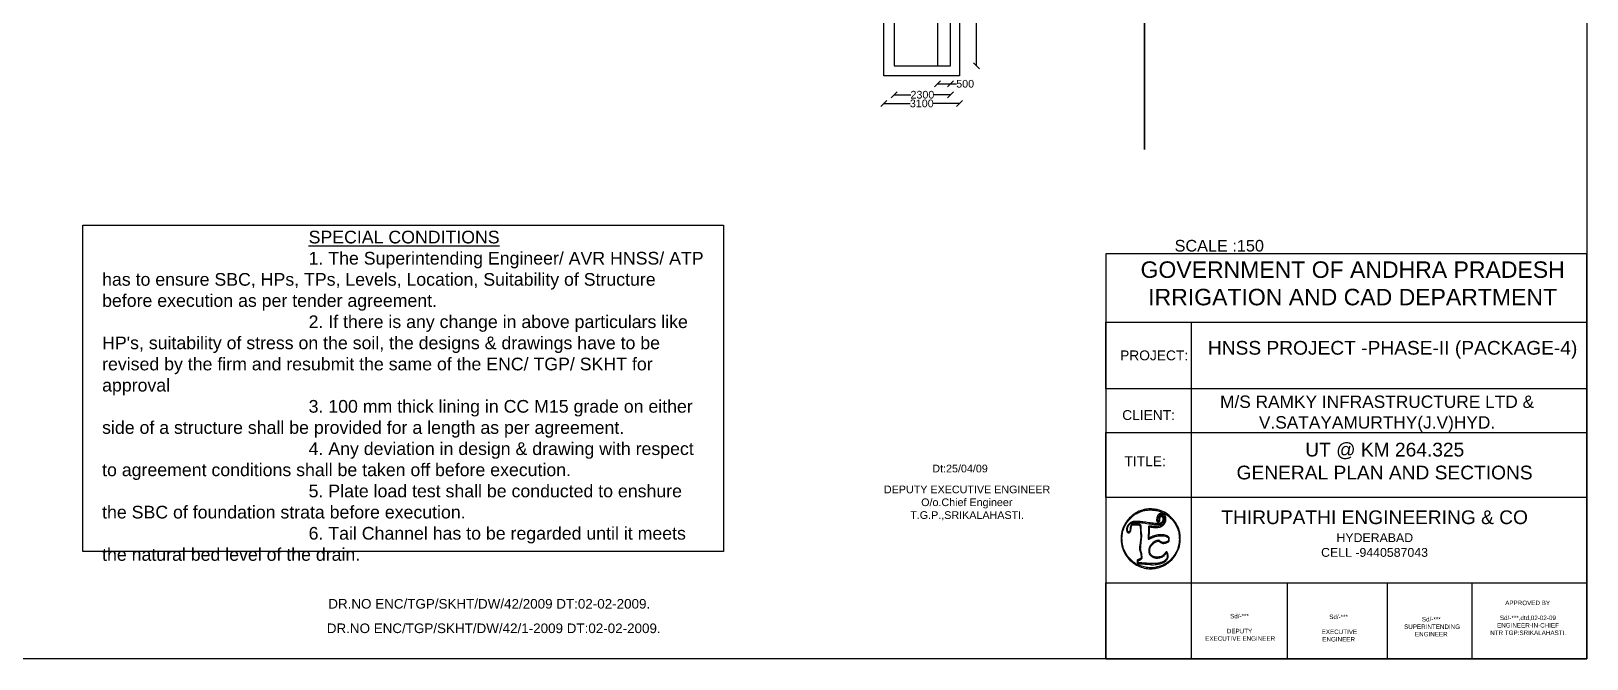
# Model space of a CAD drawing. Header units: millimetres. Extents: x 5124 to 6568637, y 2311 to 91879094.
# Drawn here: x 3604847 to 3629157, y 45928572 to 45938375 of the extents above; entities that cross this region are included whole.
import ezdxf

# ---------------------------------------------------------------- set-up
doc = ezdxf.new("R2010")
doc.units = ezdxf.units.MM
doc.header["$MEASUREMENT"] = 0
for name, color, linetype in [('DIMENSION', 7, 'Continuous'), ('DRAWING', 7, 'Continuous'), ('TEXT', 7, 'Continuous')]:
    doc.layers.add(name, color=color, linetype=linetype)
doc.styles.get("Standard").update_dxf_attribs({"font": 'arial.ttf', "height": 120})
doc.dimstyles.get("Standard").update_dxf_attribs({"dimtxt": 200, "dimasz": 110, "dimexe": 0.18, "dimexo": 0.0625, "dimgap": 0.09, "dimtad": 0, "dimtih": 1, "dimtoh": 1, "dimdec": 0, "dimzin": 0, "dimdsep": 46, "dimtxsty": 'Standard', "dimblk": 'OBLIQUE', "dimcen": 0.09, "dimse1": 1, "dimse2": 1, "dimadec": 0, "dimazin": 0, "dimtfac": 1, "dimtdec": 0, "dimtofl": 0, "dimtmove": 0, "dimatfit": 3, "dimfxl": 1, "dimtolj": 1, "dimtzin": 0, "dimarcsym": 0})

# ---------------------------------------------------------------- blocks, each defined once
blk = doc.blocks.new('_Oblique')
at = {"color": 0, "linetype": 'ByBlock', "lineweight": -2}
blk.add_line((-0.5, -0.5), (0.5, 0.5), dxfattribs=at)
blk = doc.blocks.new('*D168')
at = {"layer": 'Defpoints', "color": 0, "linetype": 'Continuous'}
for p in [(3619507, 45939350), (3619214, 45937831), (3619621, 45937831)]:
    blk.add_point(p, dxfattribs=at)
at = {"layer": 'DIMENSION', "color": 0, "linetype": 'Continuous', "lineweight": -2}
for p, q in [((3619621, 45939350), (3619621, 45938652)), ((3619621, 45937831), (3619621, 45938529))]:
    blk.add_line(p, q, dxfattribs=at)
at = {"layer": 'DIMENSION', "color": 0, "linetype": 'Continuous', "lineweight": -2, "xscale": 95, "yscale": 95, "zscale": 95}
for p, rotation in [((3619621, 45939350), 90), ((3619621, 45937831), 270)]:
    blk.add_blockref('_Oblique', p, dxfattribs=dict(at, rotation=rotation))
at = {"layer": 'DIMENSION', "color": 0, "linetype": 'Continuous', "insert": (3619621, 45938591), "char_height": 120, "attachment_point": 5}
blk.add_mtext('\\A1;4100', dxfattribs=at)
blk = doc.blocks.new('*D169')
at = {"layer": 'Defpoints', "color": 0, "linetype": 'Continuous'}
for p in [(3619011, 45937831), (3619214, 45937831), (3619214, 45937552)]:
    blk.add_point(p, dxfattribs=at)
at = {"layer": 'DIMENSION', "color": 0, "linetype": 'Continuous', "lineweight": -2}
for p, q in [((3619011, 45937552), (3619214, 45937552)), ((3619214, 45937552), (3619309, 45937552))]:
    blk.add_line(p, q, dxfattribs=at)
at = {"layer": 'DIMENSION', "color": 0, "linetype": 'Continuous', "lineweight": -2, "xscale": 95, "yscale": 95, "zscale": 95, "rotation": 180}
blk.add_blockref('_Oblique', (3619011, 45937552), dxfattribs=at)
at = {"layer": 'DIMENSION', "color": 0, "linetype": 'Continuous', "lineweight": -2, "xscale": 95, "yscale": 95, "zscale": 95}
blk.add_blockref('_Oblique', (3619214, 45937552), dxfattribs=at)
at = {"layer": 'DIMENSION', "color": 0, "linetype": 'Continuous', "insert": (3619442, 45937552), "char_height": 120, "attachment_point": 5}
blk.add_mtext('\\A1;500', dxfattribs=at)
blk = doc.blocks.new('*D170')
at = {"layer": 'Defpoints', "color": 0, "linetype": 'Continuous'}
for p in [(3618333, 45937831), (3619214, 45937831), (3619214, 45937381)]:
    blk.add_point(p, dxfattribs=at)
at = {"layer": 'DIMENSION', "color": 0, "linetype": 'Continuous', "lineweight": -2}
for p, q in [((3618333, 45937381), (3618594, 45937381)), ((3619214, 45937381), (3618954, 45937381))]:
    blk.add_line(p, q, dxfattribs=at)
at = {"layer": 'DIMENSION', "color": 0, "linetype": 'Continuous', "lineweight": -2, "xscale": 95, "yscale": 95, "zscale": 95, "rotation": 180}
blk.add_blockref('_Oblique', (3618333, 45937381), dxfattribs=at)
at = {"layer": 'DIMENSION', "color": 0, "linetype": 'Continuous', "lineweight": -2, "xscale": 95, "yscale": 95, "zscale": 95}
blk.add_blockref('_Oblique', (3619214, 45937381), dxfattribs=at)
at = {"layer": 'DIMENSION', "color": 0, "linetype": 'Continuous', "insert": (3618774, 45937381), "char_height": 120, "attachment_point": 5}
blk.add_mtext('\\A1;2300', dxfattribs=at)
blk = doc.blocks.new('*D171')
at = {"layer": 'Defpoints', "color": 0, "linetype": 'Continuous'}
for p in [(3618172, 45937676), (3619355, 45937676), (3619355, 45937245)]:
    blk.add_point(p, dxfattribs=at)
at = {"layer": 'DIMENSION', "color": 0, "linetype": 'Continuous', "lineweight": -2}
for p, q in [((3618172, 45937245), (3618585, 45937245)), ((3619355, 45937245), (3618943, 45937245))]:
    blk.add_line(p, q, dxfattribs=at)
at = {"layer": 'DIMENSION', "color": 0, "linetype": 'Continuous', "lineweight": -2, "xscale": 95, "yscale": 95, "zscale": 95, "rotation": 180}
blk.add_blockref('_Oblique', (3618172, 45937245), dxfattribs=at)
at = {"layer": 'DIMENSION', "color": 0, "linetype": 'Continuous', "lineweight": -2, "xscale": 95, "yscale": 95, "zscale": 95}
blk.add_blockref('_Oblique', (3619355, 45937245), dxfattribs=at)
at = {"layer": 'DIMENSION', "color": 0, "linetype": 'Continuous', "insert": (3618764, 45937245), "char_height": 120, "attachment_point": 5}
blk.add_mtext('\\A1;3100', dxfattribs=at)

msp = doc.modelspace()

# ---------------------------------------------------------------- linework, layer by layer
for points in [[(3622263.9, 45930907.6, 0.011371), (3622212.8, 45930895.2, 0.02579), (3622174.9, 45930883.1, 0.027062), (3622139.7, 45930867.5, 0.013799), (3622097.1, 45930844.3, 0.049276), (3622058.8, 45930816.6, 0.020623), (3622012.7, 45930772.5, 0.020736), (3621969.5, 45930723.6, 0.039557), (3621939.8, 45930680.5, 0.070595), (3621892.3, 45930562.6, 0.067578), (3621878.5, 45930434.2, 0.067285), (3621899.4, 45930306.4, 0.06891), (3621953.4, 45930189.8, 0.057705), (3622017, 45930112.3, 0.054334), (3622097.8, 45930049.6, 0.05355), (3622191.4, 45930005, 0.052844), (3622292.7, 45929981, 0.040381), (3622349.8, 45929978.4, 0.03202), (3622411.2, 45929984.6, 0.031364), (3622472.8, 45929998.7, 0.03411), (3622530.3, 45930020.2, 0.075635), (3622645.7, 45930095.1, 0.073326), (3622734.9, 45930201.6, 0.073591), (3622789.4, 45930328.9, 0.077104), (3622803.4, 45930464.5, 0.004861), (3622801.2, 45930502.2, 0.019003), (3622798.7, 45930525.3, 0.02286), (3622794.6, 45930546.1, 0.009468), (3622787.4, 45930573.7, 0.065489), (3622742.8, 45930677.5, 0.057691), (3622671.2, 45930771.3, 0.058022), (3622580.6, 45930845.7, 0.068022), (3622479.8, 45930892.6, 0.035725), (3622429.1, 45930904.4, 0.021943), (3622368.1, 45930911.3, 0.021989), (3622308.7, 45930912.8, 0.048915)], [(3622455.6, 45930882.6, -0.010053), (3622488.8, 45930873.1, -0.02116), (3622514.1, 45930864.1, -0.022523), (3622537.6, 45930853.4, -0.013074), (3622564.7, 45930838.5, -0.040153), (3622615.6, 45930803.3, -0.032263), (3622664.2, 45930757.8, -0.031944), (3622707.1, 45930706, -0.036921), (3622740.9, 45930651.4, -0.012801), (3622752.3, 45930628, -0.018323), (3622761.1, 45930606.7, -0.011926), (3622767.2, 45930588.9, -0.421559), (3622765.3, 45930585.4, 0.438354), (3622765, 45930584.8, 0.035377), (3622765.8, 45930583.1, 0.030088), (3622767.3, 45930580.8, 0.016409), (3622769.4, 45930578.1, -0.136522), (3622779.3, 45930555.8, -0.015322), (3622786, 45930500, -0.019775), (3622788.9, 45930440.1, -0.035566), (3622785.8, 45930391.1, -0.046854), (3622765.3, 45930302.4, -0.049001), (3622728.8, 45930220.5, -0.049074), (3622677.1, 45930147.3, -0.047266), (3622611.6, 45930084.6, -0.036649), (3622576.3, 45930060.7, -0.020541), (3622530.2, 45930036.6, -0.020402), (3622483.9, 45930017.1, -0.050634), (3622448.3, 45930007.7, 0.011096), (3622441.6, 45930006.5, 0.006376), (3622433.7, 45930004.8, 0.006368), (3622425.8, 45930002.9, 0.010561), (3622419.2, 45930001, -0.075797), (3622357.8, 45929992.2, -0.036256), (3622278.2, 45929998.7, -0.035773), (3622197.2, 45930017.2, -0.053967), (3622130.7, 45930045.7, -0.043816), (3622055.6, 45930097.1, -0.050353), (3621994.2, 45930158.8, -0.04992), (3621946.1, 45930231.9, -0.041857), (3621910, 45930317.5, -0.041799), (3621899.4, 45930362.5, -0.022952), (3621893.7, 45930418.7, -0.022835), (3621893, 45930476.2, -0.036198), (3621898.3, 45930525.1, -0.027029), (3621908.5, 45930567.9, -0.021589), (3621923.9, 45930612.7, -0.021847), (3621942.8, 45930655.3, -0.030803), (3621963.6, 45930691.3, -0.030973), (3621988.9, 45930724.8, -0.014365), (3622025.7, 45930765.3, -0.013732), (3622063.4, 45930802.4, -0.048124), (3622090.4, 45930823.1, -0.015617), (3622111.9, 45930835.6, -0.006514), (3622141.7, 45930851.2, -0.006284), (3622171.2, 45930865.7, -0.02113), (3622191.1, 45930874.1, -0.047647), (3622250.5, 45930890.2, -0.034153), (3622319.1, 45930897.1, -0.033468), (3622389.7, 45930894.6, -0.039389)], [(3622482.2, 45930840.8, 0.079905), (3622470.1, 45930833.3, 0.042826), (3622457.7, 45930820.6, 0.042991), (3622447.9, 45930806.3, 0.097401), (3622443.8, 45930793.9, -0.017144), (3622442.6, 45930786.9, -0.007361), (3622440.7, 45930777.7, -0.007273), (3622438.3, 45930767.9, -0.009527), (3622435.8, 45930759.1, 0.057314), (3622432.7, 45930741.7, 0.105744), (3622434.9, 45930727.5, 0.129803), (3622442.1, 45930717.4, 0.112787), (3622453.7, 45930711.5, 0.089359), (3622467.5, 45930710.5, 0.205539), (3622476.4, 45930715.6, 0.119945), (3622481.9, 45930728.1, 0.023277), (3622485, 45930752.7, -0.017196), (3622487.8, 45930777.9, -0.101894), (3622492.4, 45930790.3, -0.209902), (3622499.8, 45930795.3, -0.109281), (3622511.2, 45930795, -0.199104), (3622525.5, 45930784.4, -0.104543), (3622532.8, 45930763.1, -0.087788), (3622531.4, 45930737, -0.092435), (3622521.2, 45930713.6, -0.140361), (3622497.4, 45930693.7, -0.085225), (3622461.6, 45930684.8, -0.045138), (3622405.3, 45930685.5, -0.010085), (3622310, 45930697.5, 0.001129), (3622217.5, 45930710.7, 0.010475), (3622177.4, 45930715.5, 0.019654), (3622147.1, 45930717.3, 0.009807), (3622108.6, 45930717.3, 0.021045), (3622067.9, 45930714.8, 0.064199), (3622041.1, 45930708.5, 0.07759), (3622019.6, 45930696.3, 0.04157), (3621997.4, 45930675.5, 0.033858), (3621982, 45930656, 0.055821), (3621972.2, 45930637.6, 0.056084), (3621966.8, 45930617.4, 0.03454), (3621964.8, 45930593, 0.036481), (3621966.2, 45930568.4, 0.103396), (3621971.9, 45930552.2, 0.148662), (3621982.1, 45930543.1, 0.109578), (3621996.9, 45930539.8, 0.120124), (3622011.6, 45930543.3, 0.145), (3622021.8, 45930553.1, 0.076305), (3622029.1, 45930572.2, 0.015923), (3622035.5, 45930607.6, -0.009484), (3622038.5, 45930625.2, -0.012925), (3622041.9, 45930640.9, -0.009784), (3622045.2, 45930653.8, -0.12767), (3622047.7, 45930658, -0.187867), (3622057.3, 45930662.2, -0.006627), (3622098.6, 45930663.5, -0.01166), (3622138.7, 45930663.2, -0.060862), (3622160.4, 45930659.9, -0.161099), (3622169.5, 45930653.8, -0.110854), (3622174.7, 45930642.5, -0.037878), (3622177.9, 45930620.4, -0.003666), (3622181, 45930566.5, 0.004284), (3622182.2, 45930546.8, 0.004704), (3622183.7, 45930527.7, 0.004401), (3622185.2, 45930511.4, 0.023561), (3622186.6, 45930502.6, -0.066487), (3622187.6, 45930487, -0.007257), (3622184.7, 45930451, -0.006419), (3622179, 45930398.7, -0.001903), (3622168.9, 45930319, 0.0101), (3622166.3, 45930295.3, 0.046767), (3622166.4, 45930281.6, 0.054451), (3622169, 45930269.1, 0.016832), (3622175.6, 45930251, -0.025497), (3622180.7, 45930236.3, -0.017703), (3622185, 45930219.2, -0.016989), (3622188.2, 45930200.9, -0.017395), (3622190.2, 45930182.6), (3622193.1, 45930143.4), (3622174.4, 45930132.9, -0.015536), (3622166.7, 45930128.9, -0.017122), (3622159, 45930125.5, -0.016739), (3622152.3, 45930123, -0.078777), (3622148.3, 45930122.4, 0.131176), (3622138.5, 45930119.8, 0.136592), (3622131.5, 45930112.7, 0.106124), (3622128.1, 45930101.4, 0.058162), (3622128.6, 45930086.9, 0.016688), (3622130.1, 45930078.8, 0.019181), (3622132.1, 45930071.1, 0.018627), (3622134.2, 45930064.8, 0.096084), (3622136.2, 45930061.7, 0.155202), (3622139.6, 45930059.8, 0.015688), (3622148.9, 45930058.2, 0.01847), (3622160.4, 45930057, 0.013691), (3622173.2, 45930056.5, -0.011921), (3622216.4, 45930054.9, -0.00413), (3622278.8, 45930050.5, -0.001098), (3622344.9, 45930045.3, -0.118504), (3622353.4, 45930042.5, 0.16291), (3622363, 45930040.2, 0.003581), (3622411.3, 45930045.1, 0.008625), (3622457.7, 45930050.8, 0.028406), (3622487.9, 45930056.9, 0.032579), (3622516.5, 45930066.4, 0.025466), (3622546.2, 45930080.2, 0.026004), (3622572.3, 45930095.8, 0.061344), (3622589.4, 45930110.6, 0.068447), (3622604.4, 45930132.7, 0.076262), (3622612.3, 45930157.3, 0.067476), (3622612.9, 45930185.5, 0.040065), (3622606.5, 45930218.5, 0.044341), (3622600.5, 45930234.3, 0.167899), (3622593.2, 45930241.7, 0.248042), (3622584.8, 45930241.4, 0.093969), (3622575.6, 45930233.6, -0.014529), (3622546.4, 45930199.6, -0.059632), (3622525.9, 45930181.8, -0.07471), (3622504.2, 45930171.4, -0.031322), (3622472.6, 45930163.8, -0.011719), (3622452.4, 45930160.8, -0.030157), (3622437.6, 45930159.8, -0.035481), (3622424.3, 45930160.7, -0.022756), (3622409.1, 45930163.5, -0.041651), (3622385.6, 45930171.1, -0.044873), (3622364.3, 45930182.3, -0.048687), (3622347.1, 45930196, -0.078972), (3622335.8, 45930211, -0.088886), (3622329, 45930232.4, -0.038681), (3622327.3, 45930262.4, -0.038538), (3622330.4, 45930293.1, -0.068656), (3622338.2, 45930317.2, -0.047822), (3622352.4, 45930340.5, -0.035478), (3622372.2, 45930363.4, -0.035754), (3622394.7, 45930382.9, -0.052131), (3622417.2, 45930396.4, -0.030465), (3622441.1, 45930405.9, -0.089851), (3622458.6, 45930408.2, -0.11423), (3622473.3, 45930404.1, -0.067663), (3622488, 45930393.3, 0.096235), (3622506.7, 45930381.1, 0.073317), (3622530.5, 45930375.3, 0.064558), (3622557.9, 45930376.2, 0.048869), (3622586.9, 45930384, 0.015923), (3622613.7, 45930395.1, 0.109612), (3622625, 45930403.6, 0.141247), (3622630.3, 45930415.1, 0.03256), (3622632.1, 45930436.6, 0.013265), (3622632, 45930453.4, 0.061516), (3622630.5, 45930462.9, 0.091027), (3622627, 45930469.9, 0.050414), (3622620.6, 45930476.9, 0.128873), (3622569.4, 45930502.9, 0.05989), (3622494.8, 45930509.9, 0.055893), (3622413.3, 45930498.7, 0.065288), (3622340.8, 45930469.8, -0.008116), (3622332, 45930465, -0.012981), (3622324.3, 45930461.3, -0.006773), (3622317.9, 45930458.5, -0.304845), (3622316.5, 45930458.8, -0.211798), (3622315.9, 45930460.3, -0.000838), (3622316.9, 45930479.6, -0.003985), (3622318.3, 45930501.6, -0.002472), (3622320.2, 45930527.3, 0.004385), (3622322.1, 45930554.3, 0.005065), (3622323.4, 45930580, 0.004554), (3622324.1, 45930601.9, 0.029433), (3622323.7, 45930612.9), (3622321.9, 45930631.5), (3622343.8, 45930628.1, 0.022308), (3622355.8, 45930626.8, 0.005402), (3622375.7, 45930625.7, 0.005531), (3622398.6, 45930625, 0.005473), (3622421.6, 45930624.8, 0.006594), (3622454.1, 45930625.2, 0.031106), (3622472.6, 45930626.9, 0.045299), (3622487.4, 45930630.6, 0.025886), (3622504.4, 45930637.5, 0.074598), (3622536.2, 45930658.5, 0.070434), (3622561.1, 45930688.4, 0.07263), (3622576.2, 45930723, 0.089071), (3622579.3, 45930758.1, 0.01957), (3622576, 45930783.5, 0.056074), (3622571, 45930800.5, 0.065261), (3622563, 45930814.6, 0.034277), (3622549.6, 45930829.7, 0.027009), (3622540.4, 45930837.9, 0.068734), (3622532.7, 45930842.5, 0.07176), (3622524.3, 45930844.6, 0.031521), (3622512.8, 45930845.2, 0.016443), (3622504.1, 45930844.8, 0.015199), (3622495.2, 45930843.8, 0.015395), (3622487.4, 45930842.4, 0.04795)], [(3622533.9, 45930824.9, -0.056619), (3622547.6, 45930811, -0.070112), (3622556.6, 45930795.3, -0.063176), (3622561.5, 45930776.4, -0.036102), (3622562.9, 45930752.8, -0.026103), (3622561.2, 45930728.7, -0.05922), (3622556.9, 45930711, -0.061276), (3622548.7, 45930695.2, -0.029698), (3622534.7, 45930677.1, -0.094532), (3622507.3, 45930655.7, -0.069609), (3622470.8, 45930643, -0.05177), (3622422.6, 45930638.6, -0.023109), (3622358.9, 45930642.2, 0.014899), (3622327.2, 45930644.5, 0.124815), (3622313.2, 45930641.6, 0.252886), (3622307.2, 45930633.4, 0.073732), (3622307.6, 45930617.2, -0.042717), (3622308.5, 45930606.2, -0.005288), (3622308.1, 45930582, -0.006212), (3622307.1, 45930553.3, -0.005103), (3622305.2, 45930522.6, 0.004606), (3622303.2, 45930489.5, 0.010714), (3622302.5, 45930464.7, 0.007341), (3622302.6, 45930445.9, 0.193504), (3622304.6, 45930441.3, 0.272952), (3622308.7, 45930440.3, 0.017404), (3622321, 45930444.3, 0.018882), (3622337.6, 45930451, 0.007944), (3622359.3, 45930461.3, -0.00991), (3622388.7, 45930475.1, -0.029968), (3622409.4, 45930482.8, -0.03192), (3622430.1, 45930487.7, -0.012489), (3622459.3, 45930492, -0.031624), (3622508.7, 45930494.8, -0.042774), (3622553.2, 45930490.7, -0.049658), (3622589.6, 45930480.4, -0.102801), (3622614.2, 45930464.3, -0.146745), (3622619, 45930455.4, -0.055372), (3622620.3, 45930441.3, -0.054274), (3622618.4, 45930426.4, -0.094139), (3622613.3, 45930415.1, -0.119575), (3622602.6, 45930405.7, -0.039208), (3622583, 45930397.3, -0.03788), (3622559.8, 45930391.3, -0.043914), (3622537.2, 45930389.3, -0.027336), (3622524, 45930390, -0.068469), (3622514.6, 45930392.4, -0.065144), (3622506, 45930397.3, -0.022939), (3622495, 45930406.3, 0.07041), (3622476.4, 45930418.9, 0.111511), (3622457.7, 45930423.3, 0.08847), (3622435.9, 45930419.6, 0.032101), (3622407, 45930407.1, 0.049567), (3622382.5, 45930391.4, 0.035227), (3622358.3, 45930369.3, 0.034846), (3622337.1, 45930343.6, 0.044392), (3622321.6, 45930317.2, 0.072348), (3622315.7, 45930297.9, 0.020236), (3622312.1, 45930266.4, 0.012952), (3622310.6, 45930234.8, 0.265664), (3622315, 45930226.7, -0.115377), (3622316.8, 45930224.9, -0.049412), (3622318.3, 45930221.8, -0.04534), (3622319.3, 45930218, -0.044785), (3622319.7, 45930214.1, 0.179828), (3622324.6, 45930201, 0.032309), (3622343.2, 45930182, 0.035345), (3622365.8, 45930164.4, 0.067561), (3622386.5, 45930154.4, 0.028537), (3622410.3, 45930148, 0.039847), (3622432.3, 45930145.2, 0.038236), (3622455, 45930145.9, 0.023572), (3622481.5, 45930150.1, 0.033201), (3622508.8, 45930157.6, 0.052304), (3622530.7, 45930167.9, 0.054197), (3622549.5, 45930182.2, 0.038969), (3622567.2, 45930201.8, -0.007998), (3622573.9, 45930210.3, -0.011914), (3622580.1, 45930217.5, -0.007046), (3622585.4, 45930223.3, -0.189724), (3622587.3, 45930224.1, -0.31512), (3622588.8, 45930223.2, -0.012989), (3622591.3, 45930217.1, -0.018519), (3622593.9, 45930209.2, -0.0116), (3622596.3, 45930199.9, -0.076654), (3622599.2, 45930164.7, -0.116551), (3622590.1, 45930135.6, -0.101292), (3622567.7, 45930110.8, -0.047771), (3622530.5, 45930088.6, -0.047916), (3622482.2, 45930071.3, -0.038807), (3622428, 45930061.8, -0.030246), (3622361.3, 45930059.6, -0.013533), (3622273.6, 45930064.2, 0.003397), (3622245.3, 45930066.3, 0.003258), (3622216.7, 45930068.1, 0.003226), (3622191.4, 45930069.2, 0.011736), (3622175.3, 45930069.5), (3622145, 45930069.3), (3622145, 45930083.7), (3622145, 45930095), (3622145, 45930101.8, -0.255878), (3622145.9, 45930103.5, -0.021331), (3622150.5, 45930106.2, -0.024284), (3622156.7, 45930109.1, -0.016153), (3622163.9, 45930111.7, 0.029102), (3622172.1, 45930115, 0.019825), (3622181, 45930119.6, 0.020023), (3622189.3, 45930124.8, 0.037497), (3622195.5, 45930129.7, 0.047773), (3622202.6, 45930137.7, 0.109676), (3622205.8, 45930145, 0.059805), (3622206.6, 45930155.6, 0.007063), (3622205.2, 45930179.2, 0.017193), (3622203.5, 45930195.8, 0.01193), (3622200.4, 45930214.4, 0.012048), (3622196.6, 45930232.2, 0.024163), (3622192.5, 45930245.9, -0.021994), (3622187.4, 45930263.3, -0.038871), (3622184.9, 45930278, -0.030789), (3622184.4, 45930295, -0.009072), (3622185.8, 45930321.2, -0.001709), (3622187.1, 45930340, -0.001884), (3622188.6, 45930358.2, -0.001751), (3622190, 45930373.7, -0.009616), (3622190.9, 45930382, 0.002783), (3622198.5, 45930443, 0.015642), (3622201.4, 45930475.8, 0.027419), (3622201.4, 45930499.6, 0.025052), (3622198.9, 45930524, -0.013359), (3622196.8, 45930540.2, -0.007032), (3622195, 45930560.3, -0.006991), (3622193.8, 45930581, -0.010691), (3622193.4, 45930598.9, 0.009817), (3622192.7, 45930631.5, 0.054013), (3622190.1, 45930648.8, 0.099692), (3622184.7, 45930659.9, 0.084336), (3622175.1, 45930668.9, 0.111049), (3622157.8, 45930675.4, 0.01671), (3622120.7, 45930679.2, 0.019303), (3622082.7, 45930680.5, 0.061247), (3622057.6, 45930677.2, 0.116126), (3622043.2, 45930669.6, 0.097571), (3622032.5, 45930656, 0.067516), (3622025.2, 45930634.8, 0.026486), (3622020.7, 45930604.2, -0.029178), (3622016.6, 45930577.5, -0.08956), (3622009.7, 45930560.7, -0.186289), (3622000.5, 45930553.9, -0.209405), (3621989.7, 45930555.4, -0.132851), (3621981.5, 45930564.2, -0.091992), (3621977.5, 45930577.3, -0.064225), (3621977.7, 45930595.1, -0.027894), (3621982.3, 45930618.4, -0.043994), (3621990.2, 45930640.8, -0.055217), (3622001.4, 45930659.8, -0.053692), (3622016.9, 45930676.2, -0.038475), (3622037.2, 45930691, -0.115688), (3622069.2, 45930701.8, -0.031518), (3622122.9, 45930703.5, -0.022483), (3622199.5, 45930697.6, -0.007666), (3622310, 45930682.4, 0.006179), (3622343.8, 45930677.7, 0.0054), (3622379.3, 45930673.5, 0.005436), (3622411.5, 45930670.4, 0.016056), (3622433.7, 45930669.3, 0.009603), (3622458.5, 45930669.2, 0.036421), (3622474, 45930670.7, 0.048057), (3622486.8, 45930674.1, 0.026799), (3622501.6, 45930680.5, 0.051449), (3622522.4, 45930693.7, 0.079901), (3622536.7, 45930709.3, 0.083725), (3622545, 45930728, 0.062275), (3622547.8, 45930750.5, 0.027547), (3622547.1, 45930761.7, 0.025908), (3622545.3, 45930773.1, 0.027051), (3622542.4, 45930783.6, 0.042534), (3622538.7, 45930792.2, 0.029286), (3622532.8, 45930801.8, 0.113768), (3622527.7, 45930806.4, 0.10469), (3622520.8, 45930808.5, 0.022841), (3622508.4, 45930809.1, 0.022154), (3622495.8, 45930808.6, 0.107946), (3622489.1, 45930806.4, 0.118554), (3622484.2, 45930801.8, 0.029201), (3622478.6, 45930792.1, 0.04357), (3622475.3, 45930783.7, 0.022936), (3622472.6, 45930772.7, 0.022268), (3622470.7, 45930760.9, 0.027017), (3622470.1, 45930749.7, -0.013965), (3622469.8, 45930737.6, -0.050225), (3622468.6, 45930730, -0.097184), (3622466.5, 45930725.7, -0.23583), (3622463.4, 45930724.2, -0.162421), (3622455, 45930727, -0.180712), (3622450.3, 45930734.2, -0.084641), (3622449.7, 45930747.7, -0.019045), (3622453.5, 45930770.4, -0.042593), (3622461.6, 45930797.6, -0.090406), (3622473.1, 45930816.3, -0.113659), (3622488.5, 45930827.1, -0.096515), (3622508.1, 45930830.9, -0.029399), (3622515.7, 45930830.5, -0.028215), (3622523.3, 45930829.2, -0.029397), (3622529.8, 45930827.2, -0.08398)]]:
    msp.add_lwpolyline(points, format="xyb", close=True)
at = {"layer": 'DRAWING', "linetype": 'Continuous'}
msp.add_lwpolyline([(3584558.5, 45956633), (3629157, 45956633), (3629157, 45928571.5), (3584558.5, 45928571.5)], close=True, dxfattribs=at)
for points in [[(3613968.7, 45942624), (3613968.7, 45940724.7), (3614716.5, 45940724.7), (3617669.5, 45938767.8), (3618333.2, 45938767.8), (3618333.2, 45937831.3), (3619214.1, 45937831.3), (3619214.1, 45939349.8), (3618190.6, 45939349.8), (3614741.6, 45941602.9)], [(3614741.6, 45941398.2), (3614741.7, 45941386.3), (3618130.6, 45939160.4), (3619010.6, 45939160.4), (3619010.6, 45937831.3)], [(3619214.1, 45939349.8), (3619355, 45939349.8), (3619355, 45937676.4), (3618172.4, 45937676.4), (3618172.4, 45938622.4), (3617617, 45938622.4), (3614667.4, 45940575.6), (3613828.1, 45940559.7)], [(3619355, 45939349.8), (3622242.5, 45939349.8), (3622242.5, 45936524.5), (3622242.5, 45939349.8), (3622242.5, 45940292.5), (3622462, 45940292.5), (3621934.5, 45940363), (3622259.5, 45940412.5)]]:
    msp.add_lwpolyline(points, dxfattribs=at)
at = {"layer": 'TEXT', "linetype": 'Continuous'}
msp.add_lwpolyline([(3605654.5, 45935347), (3615664.5, 45935347), (3615664.5, 45930250), (3605654.5, 45930250)], close=True, dxfattribs=at)
at = {"layer": 'TEXT'}
for points in [[(3629157, 45934894.7), (3621639, 45934894.7), (3621639, 45928571.5), (3629157, 45928571.5)], [(3621639, 45933829.5), (3629157, 45933829.5), (3629157, 45932787.1), (3621639, 45932787.1)], [(3621639, 45932106.4), (3629157, 45932106.4), (3629157, 45931089.2), (3621639, 45931089.2)], [(3621639, 45929758), (3629157, 45929758), (3629157, 45928571.5), (3621639, 45928571.5)]]:
    msp.add_lwpolyline(points, close=True, dxfattribs=at)
for points in [[(3622974, 45933829.5), (3622974, 45928571.5)], [(3624476.2, 45929758), (3624476.2, 45928571.5)], [(3626036, 45929758), (3626036, 45928571.5)], [(3627360.4, 45929758), (3627360.4, 45928571.5)]]:
    msp.add_lwpolyline(points, dxfattribs=at)

# ---------------------------------------------------------------- texts
for s, height, p in [('SCALE :150', 181.57, (3622715.1, 45934932.6)), ('Dt:25/04/09', 120, (3618929.3, 45931483.8))]:
    msp.add_text(s, height=height, dxfattribs=at).set_placement(p)
at = {"layer": 'TEXT', "attachment_point": 1}
for s, insert, char_height, width in [("\\pi3226.7;{\\LSPECIAL CONDITIONS  \\P\\pi0;}1. The Superintending Engineer/ AVR HNSS/ ATP has to ensure SBC, HPs, TPs, Levels, Location, Suitability of Structure before execution as per tender agreement. \\P2. If there is any change in above particulars like HP's, suitability of stress on the soil, the designs & drawings have to be revised by the firm and resubmit the same of the ENC/ TGP/ SKHT for approval \\P3. 100 mm thick lining in CC M15 grade on either side of a structure shall be provided for a length as per agreement.\\P4. Any deviation in design & drawing with respect to agreement conditions shall be taken off before execution.\\P5. Plate load test shall be conducted to enshure the SBC of foundation strata before execution. \\P6. Tail Channel has to be regarded until it meets the natural bed level of the drain. ", (3605956.7, 45935257.8), 198.2235, 9411.649), ('PROJECT:', (3621863.4, 45933388.1), 154.01, 1436.941), ('\\pi10.99;M/S RAMKY INFRASTRUCTURE LTD &\\P\\pi617.9;V.SATAYAMURTHY(J.V)HYD.', (3623414.5, 45932683.8), 193.336, 4902.713), ('CLIENT:', (3621896, 45932456), 154.01, 1436.941), ('\\pi2102.8;UT @ KM 264.325\\P\\pi1029.9;GENERAL PLAN AND SECTIONS  ', (3622653.4, 45931946.1), 214.365, 6654.483), ('TITLE:', (3621931.5, 45931734.2), 154.01, 835.122), ('\\pi464.83;DEPUTY EXECUTIVE ENGINEER\\P\\pi1046.8;O/o.Chief Engineer\\P\\pi876.36;T.G.P.,SRIKALAHASTI.', (3617708.1, 45931277.3), 120, 3513.509), ('\\pi941.52;THIRUPATHI ENGINEERING & CO\\P\\pi2740.9;{\\H0.64302x;HYDERABAD\\P\\pi2501.3;CELL -9440587043}', (3622502.9, 45930890.2), 214.365, 6654.483), ('DR.NO ENC/TGP/SKHT/DW/42/2009 DT:02-02-2009. ', (3609490.6, 45929506.4), 150, 7800.673), ('\\pi238.24;APPROVED BY\\P\\pi588.38;\\P\\pi155.1;Sd/-***,dtd,02-02-09 \\P\\pi110.96;ENGINEER-IN-CHIEF\\P\\pi4.0744;NTR TGP:SRIKALAHASTI.', (3627642.5, 45929480.7), 70, 1176.757), ('\\pi1613.9;Sd/-***\\P\\pi1756.8;\\P\\pi1562.6;DEPUTY \\P\\pi1197.7; EXECUTIVE ENGINEER', (3621968.5, 45929274), 70, 3513.509), ('\\pi1613.9;Sd/-***\\P\\pi1743.2; \\P\\pi1468.7; EXECUTIVE \\P\\pi1505.9;ENGINEER', (3623517, 45929262.8), 70, 3513.509), ('\\pi1613.9;Sd/-***\\P\\pi1308.8; SUPERINTENDING  \\P\\pi1505.9;ENGINEER', (3624965, 45929225.5), 70, 3513.509), ('DR.NO ENC/TGP/SKHT/DW/42/1-2009 DT:02-02-2009. ', (3609467.6, 45929123.9), 150, 8015.336)]:
    msp.add_mtext(s, dxfattribs=dict(at, insert=insert, char_height=char_height, width=width))
at = {"layer": 'TEXT', "color": 7, "width": 7336.113, "attachment_point": 5}
for s, insert, char_height in [('GOVERNMENT OF ANDHRA PRADESH\\PIRRIGATION AND CAD DEPARTMENT', (3625496.6, 45934434), 257.238), ('HNSS PROJECT -PHASE-II (PACKAGE-4)', (3626121.7, 45933396.8), 214.365)]:
    msp.add_mtext(s, dxfattribs=dict(at, insert=insert, char_height=char_height))

# ---------------------------------------------------------------- dimensions: what is measured, and where the dimension line sits
at = {"layer": 'DIMENSION', "linetype": 'Continuous'}
dim = msp.add_linear_dim(base=(3619621, 45937831.3), p1=(3619507, 45939349.8), p2=(3619214.1, 45937831.3), angle=90, text='4100', dimstyle='Standard', override={"dimasz": 95, "dimarcsym": 1}, dxfattribs=at)
dim.commit()
dim.dimension.update_dxf_attribs({"geometry": '*D168', "text_midpoint": (3619621, 45938590.6)})
for base, p1, p2, text, picture, middle in [((3619214.1, 45937381), (3618333.2, 45937831.3), (3619214.1, 45937831.3), '2300', '*D170', (3618773.6, 45937381)), ((3619214.1, 45937551.5), (3619010.6, 45937831.3), (3619214.1, 45937831.3), '500', '*D169', (3619441.6, 45937551.5)), ((3619355, 45937245), (3618172.4, 45937676.4), (3619355, 45937676.4), '3100', '*D171', (3618763.7, 45937245))]:
    dim = msp.add_linear_dim(base=base, p1=p1, p2=p2, text=text, dimstyle='Standard', override={"dimasz": 95, "dimarcsym": 1}, dxfattribs=at)
    dim.commit()
    dim.dimension.update_dxf_attribs({"geometry": picture, "text_midpoint": middle})

doc.saveas('drawing.dxf')
